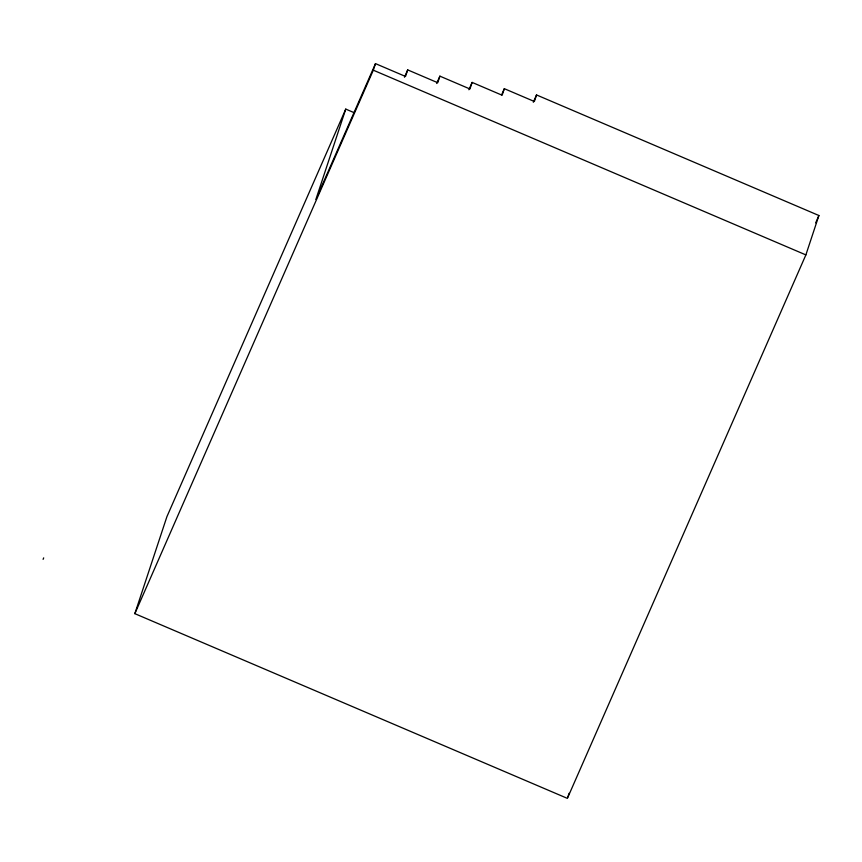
<?xml version="1.0" encoding="UTF-8"?>
<svg xmlns="http://www.w3.org/2000/svg" width="862" height="862" viewBox="0 0 862 862"><rect width="100%" height="100%" fill="white"/><g stroke="black" fill="none" stroke-linecap="round" stroke-linejoin="round"><path stroke-width="1.29" d="M533.309 102.276L536.53 94.939L818.9 215.511L805.873 254.904L567.39 798.374L134.838 613.658L166.905 516.694L345.759 109.097L354.411 112.793M345.759 109.097L315.858 199.488L375.487 63.626L405.517 76.449L407.694 69.887L437.734 82.72L439.9 76.147L469.941 88.98L472.117 82.407L502.147 95.24L504.324 88.678L534.365 101.5L536.53 94.939M134.838 613.658L373.311 70.188L375.487 63.626M567.821 797.102L569.082 793.266M43.1 559.341L43.693 557.876M404.472 77.235L407.694 69.887M436.678 83.495L439.9 76.147M468.896 89.756L472.117 82.407M501.641 94.798L504.324 88.678M815.678 222.859L818.9 215.511M373.311 70.188L805.873 254.904"/></g></svg>
